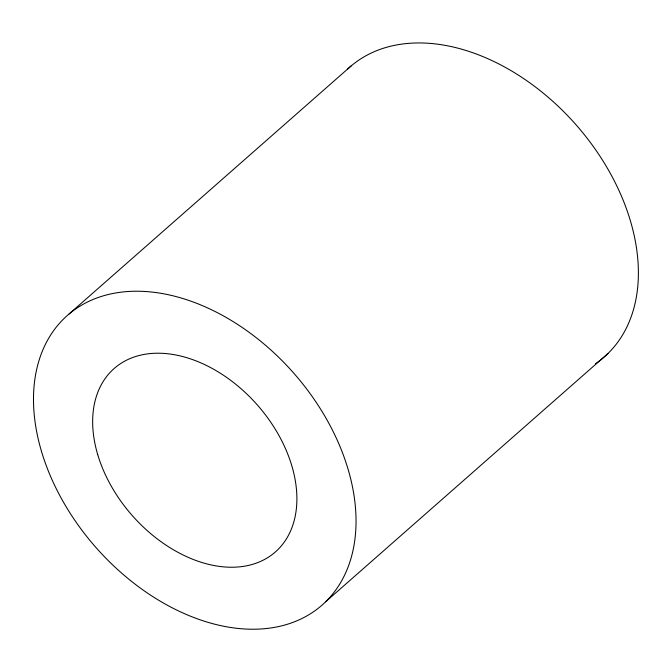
<?xml version="1.0" encoding="UTF-8"?>
<svg xmlns="http://www.w3.org/2000/svg" width="672" height="672" viewBox="0 0 672 672"><rect width="100%" height="100%" fill="white"/><g stroke="black" fill="none" stroke-linecap="round" stroke-linejoin="round"><path stroke-width="1.01" d="M69.107 313.958L351.431 65.696M325.668 601.759L607.992 353.497M347.676 69.023A192.856 131.838 48.7 0 1 580.129 129.553A192.856 131.838 48.7 0 1 595.585 363.653M41.488 451.382A192.856 131.838 48.7 0 0 314.908 610.772A192.856 131.838 48.7 0 0 227.959 318.494A192.856 131.838 48.7 0 0 41.488 451.382M97.717 454.625A122.111 83.479 48.7 0 0 270.85 555.542A122.111 83.479 48.7 0 0 215.796 370.482A122.111 83.479 48.7 0 0 97.717 454.625"/></g></svg>
